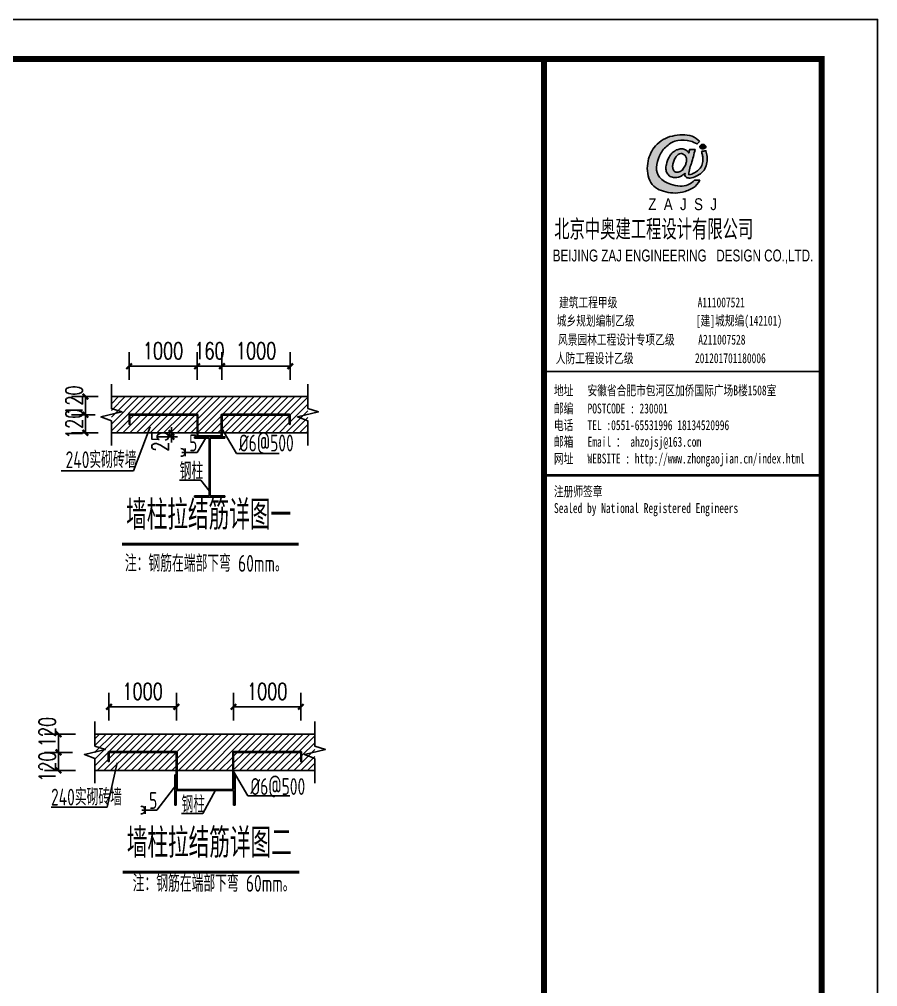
# Model space of a CAD drawing. Extents: x 180850 to 1399066, y 113487 to 334416.
# Drawn here: x 395289 to 425889, y 282483 to 316984 of the extents above; entities that cross this region are included whole.
import ezdxf
from ezdxf.enums import TextEntityAlignment as Align

# ---------------------------------------------------------------- set-up
doc = ezdxf.new("R2010")
doc.units = 0
doc.header["$LTSCALE"] = 1000
for name, color, linetype in [('AXIS', 3, 'Continuous'), ('GZ', 50, 'Continuous'), ('PUB_TITLE', 4, 'Continuous'), ('TEXT', 7, 'Continuous'), ('图签', 3, 'Continuous'), ('填充', 251, 'Continuous'), ('文字', 7, 'Continuous')]:
    doc.layers.add(name, color=color, linetype=linetype)
doc.styles.add('_gyy_title_Arial', font='arial.ttf', dxfattribs={"width": 0.7})
doc.styles.add('_gyy_title_ST', font='', dxfattribs={"width": 0.8})
doc.styles.add('_TCH_DIM_T3', font='SIMPLEX', dxfattribs={"width": 0.705882, "bigfont": 'GBCBIG'})
doc.styles.add('HZ', font='txt.shx', dxfattribs={"width": 0.8, "bigfont": '000hztxt.shx'})
doc.styles.add('TSSD_Norm', font='tssdeng.shx', dxfattribs={"bigfont": 'hztxt.shx'})
doc.styles.get('_gyy_title_ST').set_extended_font_data('SimSun')
doc.dimstyles.new('TCH-200-1', dxfattribs={"dimtxt": 595, "dimasz": 200, "dimexe": 500, "dimexo": 600, "dimgap": 252.5, "dimtad": 1, "dimdec": 0, "dimzin": 0, "dimdsep": 46, "dimtxsty": '_TCH_DIM_T3', "dimblk": 'ARCHTICK', "dimcen": 0.09, "dimclrd": 3, "dimclre": 3, "dimclrt": 7, "dimazin": 2, "dimtfac": 1, "dimtdec": 0, "dimtix": 1, "dimtmove": 2, "dimatfit": 3, "dimfxl": 1, "dimtolj": 1, "dimtzin": 0, "dimarcsym": 0})

# ---------------------------------------------------------------- blocks, each defined once
blk = doc.blocks.new('_ArchTick')
at = {"color": 0, "linetype": 'ByBlock', "const_width": 0.4}
blk.add_lwpolyline([(-0.5, -0.5), (0.5, 0.5)], dxfattribs=at)
blk = doc.blocks.new('*D425')
at = {"layer": 'AXIS', "color": 3, "lineweight": -2, "transparency": 16777216}
for p, q in [((400933, 302234), (400211, 302234)), ((400711, 302234), (400711, 302434)), ((400711, 302095), (400711, 302234)), ((400933, 302095), (400211, 302095)), ((400711, 302095), (400711, 301895))]:
    blk.add_line(p, q, dxfattribs=at)
at = {"layer": 'Defpoints', "color": 0, "transparency": 16777216}
for p in [(400711, 302234), (401533, 302234), (401533, 302095)]:
    blk.add_point(p, dxfattribs=at)
at = {"layer": 'AXIS', "color": 3, "lineweight": -2, "transparency": 16777216, "xscale": 200, "yscale": 200, "zscale": 200}
for p, rotation in [((400711, 302234), 270), ((400711, 302095), 90)]:
    blk.add_blockref('_ArchTick', p, dxfattribs=dict(at, rotation=rotation))
at = {"layer": 'AXIS', "color": 7, "transparency": 16777216, "insert": (400307, 301926), "char_height": 595, "attachment_point": 5, "rotation": 90, "style": '_TCH_DIM_T3'}
blk.add_mtext('\\A1;25', dxfattribs=at)
blk = doc.blocks.new('*D426')
at = {"layer": 'AXIS', "color": 3, "lineweight": -2, "transparency": 16777216}
for p, q in [((399200, 304128), (399200, 305111)), ((401625, 304128), (401625, 305111)), ((399200, 304611), (401625, 304611))]:
    blk.add_line(p, q, dxfattribs=at)
at = {"layer": 'Defpoints', "color": 0, "transparency": 16777216}
for p in [(401625, 304611), (399200, 303528), (401625, 303528)]:
    blk.add_point(p, dxfattribs=at)
at = {"layer": 'AXIS', "color": 3, "lineweight": -2, "transparency": 16777216, "xscale": 200, "yscale": 200, "zscale": 200, "rotation": 180}
blk.add_blockref('_ArchTick', (399200, 304611), dxfattribs=at)
at = {"layer": 'AXIS', "color": 3, "lineweight": -2, "transparency": 16777216, "xscale": 200, "yscale": 200, "zscale": 200}
blk.add_blockref('_ArchTick', (401625, 304611), dxfattribs=at)
at = {"layer": 'AXIS', "color": 7, "transparency": 16777216, "insert": (400412, 305161), "char_height": 595, "attachment_point": 5, "style": '_TCH_DIM_T3'}
blk.add_mtext('\\A1;1000', dxfattribs=at)
blk = doc.blocks.new('*D427')
at = {"layer": 'AXIS', "color": 3, "lineweight": -2, "transparency": 16777216}
for p, q in [((398096, 303528), (397143, 303528)), ((397643, 303528), (397643, 302881)), ((397988, 302881), (397143, 302881))]:
    blk.add_line(p, q, dxfattribs=at)
at = {"layer": 'Defpoints', "color": 0, "transparency": 16777216}
for p in [(398696, 303528), (397643, 302881), (398588, 302881)]:
    blk.add_point(p, dxfattribs=at)
at = {"layer": 'AXIS', "color": 3, "lineweight": -2, "transparency": 16777216, "xscale": 200, "yscale": 200, "zscale": 200}
for p, rotation in [((397643, 303528), 90), ((397643, 302881), 270)]:
    blk.add_blockref('_ArchTick', p, dxfattribs=dict(at, rotation=rotation))
at = {"layer": 'AXIS', "color": 7, "transparency": 16777216, "insert": (397238, 303386), "char_height": 595, "attachment_point": 5, "rotation": 90, "style": '_TCH_DIM_T3'}
blk.add_mtext('\\A1;120', dxfattribs=at)
blk = doc.blocks.new('*D428')
at = {"layer": 'AXIS', "color": 3, "lineweight": -2, "transparency": 16777216}
for p, q in [((397988, 302881), (397143, 302881)), ((397643, 302881), (397643, 302234)), ((398096, 302234), (397143, 302234))]:
    blk.add_line(p, q, dxfattribs=at)
at = {"layer": 'Defpoints', "color": 0, "transparency": 16777216}
for p in [(398588, 302881), (397643, 302234), (398696, 302234)]:
    blk.add_point(p, dxfattribs=at)
at = {"layer": 'AXIS', "color": 3, "lineweight": -2, "transparency": 16777216, "xscale": 200, "yscale": 200, "zscale": 200}
for p, rotation in [((397643, 302881), 90), ((397643, 302234), 270)]:
    blk.add_blockref('_ArchTick', p, dxfattribs=dict(at, rotation=rotation))
at = {"layer": 'AXIS', "color": 7, "transparency": 16777216, "insert": (397238, 302558), "char_height": 595, "attachment_point": 5, "rotation": 90, "style": '_TCH_DIM_T3'}
blk.add_mtext('\\A1;120', dxfattribs=at)
blk = doc.blocks.new('*D406')
at = {"layer": 'AXIS', "color": 3, "lineweight": -2, "transparency": 16777216}
for p, q in [((402514, 304128), (402514, 305111)), ((404946, 304128), (404946, 305111)), ((404946, 304611), (402514, 304611))]:
    blk.add_line(p, q, dxfattribs=at)
at = {"layer": 'Defpoints', "color": 0, "transparency": 16777216}
for p in [(402514, 304611), (402514, 303528), (404946, 303528)]:
    blk.add_point(p, dxfattribs=at)
at = {"layer": 'AXIS', "color": 3, "lineweight": -2, "transparency": 16777216, "xscale": 200, "yscale": 200, "zscale": 200, "rotation": 180}
blk.add_blockref('_ArchTick', (402514, 304611), dxfattribs=at)
at = {"layer": 'AXIS', "color": 3, "lineweight": -2, "transparency": 16777216, "xscale": 200, "yscale": 200, "zscale": 200}
blk.add_blockref('_ArchTick', (404946, 304611), dxfattribs=at)
at = {"layer": 'AXIS', "color": 7, "transparency": 16777216, "insert": (403730, 305161), "char_height": 595, "attachment_point": 5, "style": '_TCH_DIM_T3'}
blk.add_mtext('\\A1;1000', dxfattribs=at)
blk = doc.blocks.new('*D407')
at = {"layer": 'AXIS', "color": 3, "lineweight": -2, "transparency": 16777216}
for p, q in [((401625, 304128), (401625, 305111)), ((402514, 304128), (402514, 305111)), ((401625, 304611), (401425, 304611)), ((402514, 304611), (401625, 304611)), ((402514, 304611), (402714, 304611))]:
    blk.add_line(p, q, dxfattribs=at)
at = {"layer": 'Defpoints', "color": 0, "transparency": 16777216}
for p in [(401625, 304611), (401625, 303528), (402514, 303528)]:
    blk.add_point(p, dxfattribs=at)
at = {"layer": 'AXIS', "color": 3, "lineweight": -2, "transparency": 16777216, "xscale": 200, "yscale": 200, "zscale": 200}
blk.add_blockref('_ArchTick', (401625, 304611), dxfattribs=at)
at = {"layer": 'AXIS', "color": 3, "lineweight": -2, "transparency": 16777216, "xscale": 200, "yscale": 200, "zscale": 200, "rotation": 180}
blk.add_blockref('_ArchTick', (402514, 304611), dxfattribs=at)
at = {"layer": 'AXIS', "color": 7, "transparency": 16777216, "insert": (402069, 305161), "char_height": 595, "attachment_point": 5, "style": '_TCH_DIM_T3'}
blk.add_mtext('\\A1;160', dxfattribs=at)
blk = doc.blocks.new('*D417')
at = {"layer": 'AXIS', "color": 3, "lineweight": -2, "transparency": 16777216}
for p, q in [((402923, 291977), (402923, 292963)), ((405326, 291977), (405326, 292963)), ((405326, 292463), (402923, 292463))]:
    blk.add_line(p, q, dxfattribs=at)
at = {"layer": 'Defpoints', "color": 0, "transparency": 16777216}
for p in [(402923, 292463), (402923, 291377), (405326, 291377)]:
    blk.add_point(p, dxfattribs=at)
at = {"layer": 'AXIS', "color": 3, "lineweight": -2, "transparency": 16777216, "xscale": 200, "yscale": 200, "zscale": 200, "rotation": 180}
blk.add_blockref('_ArchTick', (402923, 292463), dxfattribs=at)
at = {"layer": 'AXIS', "color": 3, "lineweight": -2, "transparency": 16777216, "xscale": 200, "yscale": 200, "zscale": 200}
blk.add_blockref('_ArchTick', (405326, 292463), dxfattribs=at)
at = {"layer": 'AXIS', "color": 7, "transparency": 16777216, "insert": (404125, 293013), "char_height": 595, "attachment_point": 5, "style": '_TCH_DIM_T3'}
blk.add_mtext('\\A1;1000', dxfattribs=at)
blk = doc.blocks.new('*D418')
at = {"layer": 'AXIS', "color": 3, "lineweight": -2, "transparency": 16777216}
for p, q in [((398483, 291977), (398483, 292963)), ((400886, 291977), (400886, 292963)), ((398483, 292463), (400886, 292463))]:
    blk.add_line(p, q, dxfattribs=at)
at = {"layer": 'Defpoints', "color": 0, "transparency": 16777216}
for p in [(400886, 292463), (398483, 291377), (400886, 291377)]:
    blk.add_point(p, dxfattribs=at)
at = {"layer": 'AXIS', "color": 3, "lineweight": -2, "transparency": 16777216, "xscale": 200, "yscale": 200, "zscale": 200, "rotation": 180}
blk.add_blockref('_ArchTick', (398483, 292463), dxfattribs=at)
at = {"layer": 'AXIS', "color": 3, "lineweight": -2, "transparency": 16777216, "xscale": 200, "yscale": 200, "zscale": 200}
blk.add_blockref('_ArchTick', (400886, 292463), dxfattribs=at)
at = {"layer": 'AXIS', "color": 7, "transparency": 16777216, "insert": (399684, 293013), "char_height": 595, "attachment_point": 5, "style": '_TCH_DIM_T3'}
blk.add_mtext('\\A1;1000', dxfattribs=at)
blk = doc.blocks.new('*D419')
at = {"layer": 'AXIS', "color": 3, "lineweight": -2, "transparency": 16777216}
for p, q in [((397187, 290839), (396187, 290839)), ((396687, 290839), (396687, 290193)), ((397295, 290193), (396187, 290193))]:
    blk.add_line(p, q, dxfattribs=at)
at = {"layer": 'Defpoints', "color": 0, "transparency": 16777216}
for p in [(397787, 290839), (396687, 290193), (397895, 290193)]:
    blk.add_point(p, dxfattribs=at)
at = {"layer": 'AXIS', "color": 3, "lineweight": -2, "transparency": 16777216, "xscale": 200, "yscale": 200, "zscale": 200}
for p, rotation in [((396687, 290839), 90), ((396687, 290193), 270)]:
    blk.add_blockref('_ArchTick', p, dxfattribs=dict(at, rotation=rotation))
at = {"layer": 'AXIS', "color": 7, "transparency": 16777216, "insert": (396283, 290331), "char_height": 595, "attachment_point": 5, "rotation": 90, "style": '_TCH_DIM_T3'}
blk.add_mtext('\\A1;120', dxfattribs=at)
blk = doc.blocks.new('*D420')
at = {"layer": 'AXIS', "color": 3, "lineweight": -2, "transparency": 16777216}
for p, q in [((397295, 291486), (396187, 291486)), ((396687, 291486), (396687, 290839)), ((397187, 290839), (396187, 290839))]:
    blk.add_line(p, q, dxfattribs=at)
at = {"layer": 'Defpoints', "color": 0, "transparency": 16777216}
for p in [(397895, 291486), (396687, 290839), (397787, 290839)]:
    blk.add_point(p, dxfattribs=at)
at = {"layer": 'AXIS', "color": 3, "lineweight": -2, "transparency": 16777216, "xscale": 200, "yscale": 200, "zscale": 200}
for p, rotation in [((396687, 291486), 90), ((396687, 290839), 270)]:
    blk.add_blockref('_ArchTick', p, dxfattribs=dict(at, rotation=rotation))
at = {"layer": 'AXIS', "color": 7, "transparency": 16777216, "insert": (396283, 291565), "char_height": 595, "attachment_point": 5, "rotation": 90, "style": '_TCH_DIM_T3'}
blk.add_mtext('\\A1;120', dxfattribs=at)
blk = doc.blocks.new('dd')
at = {"layer": '图签'}
h = blk.add_hatch(color=5, dxfattribs=at)
h.set_gradient(color1=(0, 0, 255), color2=(36, 36, 255), one_color=1, tint=0.57)
h.paths.add_polyline_path([(452, 1270, -0.093206), (531, 1562, -0.136321), (716, 1807, -0.161039), (988, 1948, -0.108591), (1307, 1935, -0.049497), (1479, 1861, 0.062627), (1539, 1932, 0.094388), (1351, 2056, 0.136326), (854, 2062, 0.161722), (430, 1810, 0.133661), (243, 1435, 0.158414), (286, 937, 0.22517), (632, 669, 0.138663), (1107, 646, 0.074676), (1375, 753, 0.125344), (1543, 944, 0.006312), (1413, 948, -0.090385), (1244, 833, -0.096745), (1053, 797, -0.073845), (803, 850, -0.140868), (530, 1020, -0.160753)])
h = blk.add_hatch(color=5, dxfattribs=at)
h.set_gradient(color1=(0, 0, 255), color2=(36, 36, 255), one_color=1, tint=0.57)
h.paths.add_polyline_path([(1306, 1289, 0.011169), (1334, 1370, 0.005807), (1431, 1724, 0.01105), (1292, 1724, 0.016796), (1267, 1634, 0.125943), (1203, 1704, 0.083806), (1120, 1739, 0.082879), (1047, 1739, -0.008503), (952, 1710, 0.060057), (844, 1628, 0.086078), (774, 1532, 0.099424), (705, 1347, 0.12153), (690, 1225, 0.102644), (719, 1122, 0.056648), (797, 1042, 0.092914), (913, 1013, 0.194578), (1098, 1064, -0.002562), (1175, 1122, 0.064354), (1167, 1068, 0.172385), (1207, 1017, 0.105458), (1300, 1002, 0.086567), (1454, 1046, 0.047674), (1592, 1136, 0.166359), (1692, 1274, 0.096748), (1728, 1431, 0.03151), (1728, 1548, 0.041815), (1700, 1691, 0.007654), (1588, 1673, -0.009919), (1610, 1585, -0.068269), (1624, 1482, -0.105336), (1605, 1352, -0.14652), (1528, 1223, -0.070486), (1434, 1151, -0.077937), (1341, 1103, -0.127098), (1272, 1084, -0.114215), (1267, 1129, -0.007609)])
h.paths.add_polyline_path([(865, 1245, -0.099994), (863, 1328, -0.050974), (888, 1427, -0.120527), (938, 1529, -0.043888), (1002, 1595, -0.08446), (1063, 1619, -0.147309), (1127, 1607, -0.037474), (1177, 1572, -0.06931), (1209, 1507, -0.067662), (1213, 1431, -0.02676), (1211, 1413, 0.017209), (1183, 1329, -0.048815), (1120, 1223, -0.139096), (1046, 1163, -0.097991), (944, 1153, -0.085394), (909, 1169, -0.149141)], flags=16)
h = blk.add_hatch(color=1, dxfattribs=at)
h.set_gradient(color1=(255, 0, 0), color2=(255, 0, 0), tint=0.57)
h.paths.add_polyline_path([(1557, 1818, 0.386553), (1564, 1757, 0.170676), (1604, 1736, 0.082224), (1657, 1743, 0.087509), (1686, 1766, 0.264235), (1694, 1804, 0.244333), (1636, 1850, 0.30271)])
blk.add_lwpolyline([(1539, 1932, 0.094388), (1351, 2056, 0.136326), (854, 2062, 0.161722), (430, 1810, 0.133661), (243, 1435, 0.158414), (286, 937, 0.22517), (632, 669, 0.138663), (1107, 646, 0.074676), (1375, 753, 0.125344), (1543, 944, 0.006312), (1413, 948, -0.090385), (1244, 833, -0.096745), (1053, 797, -0.073845), (803, 850, -0.140868), (530, 1020, -0.160753), (452, 1270, -0.093206), (531, 1562, -0.136321), (716, 1807, -0.161039), (988, 1948, -0.108591), (1307, 1935, -0.049497), (1479, 1861, 0.062627)], format="xyb", close=True, dxfattribs=at)
for points in [[(1431, 1724, 0.011041), (1292, 1724, 0.016796), (1267, 1634, 0.125943), (1203, 1704, 0.083806), (1120, 1739, 0.082879), (1047, 1739, -0.008503), (952, 1710, 0.060057), (844, 1628, 0.086078), (774, 1532, 0.099424), (705, 1347, 0.12153), (690, 1225, 0.102644), (719, 1122, 0.056648), (797, 1042, 0.092914), (913, 1013, 0.194578), (1098, 1064, -0.002562), (1175, 1122, 0.064354), (1167, 1068, 0.172385), (1207, 1017, 0.105458), (1300, 1002, 0.086567), (1454, 1046, 0.047674), (1592, 1136, 0.166359), (1692, 1274, 0.096748), (1728, 1431, 0.03151), (1728, 1548, 0.041815), (1700, 1691, 0.007654), (1588, 1673, -0.009919), (1610, 1585, -0.068269), (1624, 1482, -0.105336), (1605, 1352, -0.14652), (1528, 1223, -0.070486), (1434, 1151, -0.077937), (1341, 1103, -0.127098), (1272, 1084, -0.114215), (1267, 1129, -0.007609), (1306, 1289, 0.011169), (1334, 1370, 0.005782), (1430, 1722, 0.069025)], [(1694, 1804, 0.243958), (1636, 1850, 0.303117), (1557, 1818, 0.386553), (1564, 1757, 0.170676), (1604, 1736, 0.082224), (1657, 1743, 0.087509), (1686, 1766, 0.264235), (1694, 1804, -7.823139)], [(1213, 1431, 0.067662), (1209, 1507, 0.06931), (1177, 1572, 0.037474), (1127, 1607, 0.147309), (1063, 1619, 0.08446), (1002, 1595, 0.043888), (938, 1529, 0.120527), (888, 1427, 0.050974), (863, 1328, 0.099994), (865, 1245, 0.149141), (909, 1169, 0.085394), (944, 1153, 0.097991), (1046, 1163, 0.139096), (1120, 1223, 0.048815), (1183, 1329, -0.017209), (1211, 1413, 0.02676), (1213, 1431, 0.441273)]]:
    blk.add_lwpolyline(points, format="xyb", dxfattribs=at)
at = {"insert": (246, 492), "char_height": 300, "width": 8000, "attachment_point": 1, "style": 'HZ'}
blk.add_mtext('{\\fArial|b0|i0|c0|p32;Z  A  J  S  J}', dxfattribs=at)

msp = doc.modelspace()

# ---------------------------------------------------------------- hatches: boundary and pattern name
at = {"layer": '填充', "ltscale": 100}
h = msp.add_hatch(dxfattribs=at)
h.set_pattern_fill('ANSI31', color=256, scale=107.773627, style=0)
h.set_pattern_definition([(45, (66665.3, -309060.83), (-120.979347, 120.979347), [])])
edge = h.paths.add_edge_path()
edge.add_line((398569.52, 303527.71), (405574.81, 303527.71))
edge.add_line((405574.81, 303527.71), (405574.81, 302944.18))
edge.add_line((405574.81, 302944.18), (405639.47, 302944.18))
edge.add_line((405639.47, 302944.18), (405510.14, 302890.3))
edge.add_line((405510.14, 302890.3), (405574.81, 302890.3))
edge.add_line((405574.81, 302890.3), (405574.81, 302234.43))
edge.add_line((405574.81, 302234.43), (402519.43, 302234.43))
edge.add_line((402519.43, 302234.43), (402519.43, 302837.96))
edge.add_arc((402546.37, 302837.96), 26.94, 90, 180, ccw=False)
edge.add_line((402546.37, 302864.9), (404885.06, 302864.9))
edge.add_arc((404885.06, 302837.96), 26.94, 0, 90, ccw=False)
edge.add_line((404912, 302837.96), (404912, 302541.58))
edge.add_spline(control_points=[(404912, 302541.58), (404915.73, 302538.13), (404923.84, 302530.63), (404930.73, 302550.79), (404939.93, 302544.56), (404944.33, 302541.58)], knot_values=[0, 0, 0, 0, 11.14272373, 24.20817655, 36.21689689, 36.21689689, 36.21689689, 36.21689689], degree=3, periodic=0)
edge.add_spline(control_points=[(404928.17, 302541.58), (404930.56, 302539.93), (404935.8, 302536.3), (404941.33, 302539.72), (404944.33, 302541.58)], knot_values=[0, 0, 0, 0, 1.48940315, 3.27118704, 3.27118704, 3.27118704, 3.27118704], degree=3, periodic=0)
edge.add_line((404944.33, 302534.44), (404944.33, 302870.29))
edge.add_arc((404917.39, 302870.29), 26.94, 0, 90)
edge.add_line((404917.39, 302897.23), (402514.04, 302897.23))
edge.add_arc((402514.04, 302870.29), 26.94, 90, 180)
edge.add_line((402487.09, 302870.29), (402487.09, 302234.43))
edge.add_line((402487.09, 302234.43), (401657.24, 302234.43))
edge.add_line((401657.24, 302234.43), (401657.24, 302870.29))
edge.add_arc((401630.29, 302870.29), 26.94, 0, 90)
edge.add_line((401630.29, 302897.23), (399226.94, 302897.23))
edge.add_arc((399226.94, 302870.29), 26.94, 90, 180)
edge.add_line((399200, 302870.29), (399200, 302534.44))
edge.add_spline(control_points=[(399216.16, 302541.58), (399213.78, 302539.93), (399208.53, 302536.3), (399203.01, 302539.72), (399200, 302541.58)], knot_values=[0, 0, 0, 0, 1.48940315, 3.27118704, 3.27118704, 3.27118704, 3.27118704], degree=3, periodic=0)
edge.add_spline(control_points=[(399200, 302541.58), (399204.4, 302544.56), (399213.61, 302550.79), (399220.49, 302530.63), (399228.6, 302538.13), (399232.33, 302541.58)], knot_values=[0, 0, 0, 0, 2.40174407, 5.01483463, 7.24337938, 7.24337938, 7.24337938, 7.24337938], degree=3, periodic=0)
edge.add_line((399232.33, 302541.58), (399232.33, 302837.96))
edge.add_arc((399259.27, 302837.96), 26.94, 90, 180, ccw=False)
edge.add_line((399259.27, 302864.9), (401597.96, 302864.9))
edge.add_arc((401597.96, 302837.96), 26.94, 0, 90, ccw=False)
edge.add_line((401624.91, 302837.96), (401624.91, 302234.43))
edge.add_line((401624.91, 302234.43), (398569.52, 302234.43))
edge.add_line((398569.52, 302234.43), (398569.52, 302890.3))
edge.add_line((398569.52, 302890.3), (398634.19, 302890.3))
edge.add_line((398634.19, 302890.3), (398504.86, 302944.18))
edge.add_line((398504.86, 302944.18), (398569.52, 302944.18))
edge.add_line((398569.52, 302944.18), (398569.52, 303527.71))
h = msp.add_hatch(dxfattribs=at)
h.set_pattern_fill('ANSI31', color=256, scale=107.773627, style=0)
h.set_pattern_definition([(45, (39414.43, -321542.21), (-120.979347, 120.979347), [])])
edge = h.paths.add_edge_path()
edge.add_line((405823.84, 291486.03), (405823.84, 290902.51))
edge.add_line((405823.84, 290902.51), (405888.5, 290902.51))
edge.add_line((405888.5, 290902.51), (405759.17, 290848.62))
edge.add_line((405759.17, 290848.62), (405823.84, 290848.62))
edge.add_line((405823.84, 290848.62), (405823.84, 290192.75))
edge.add_line((405823.84, 290192.75), (402994.96, 290192.75))
edge.add_line((402994.96, 290192.75), (402928.46, 290304.31))
edge.add_line((402928.46, 290304.31), (402928.46, 290796.28))
edge.add_arc((402955.4, 290796.28), 26.94, 90, 180, ccw=False)
edge.add_line((402955.4, 290823.22), (405294.09, 290823.22))
edge.add_arc((405294.09, 290796.28), 26.94, 0, 90, ccw=False)
edge.add_line((405321.03, 290796.28), (405321.03, 290499.9))
edge.add_spline(control_points=[(405321.03, 290499.9), (405324.77, 290496.45), (405332.87, 290488.95), (405339.76, 290509.11), (405348.96, 290502.88), (405353.37, 290499.9)], knot_values=[0, 0, 0, 0, 11.14272373, 24.20817655, 36.21689689, 36.21689689, 36.21689689, 36.21689689], degree=3, periodic=0)
edge.add_spline(control_points=[(405337.2, 290499.9), (405339.59, 290498.25), (405344.84, 290494.62), (405350.36, 290498.04), (405353.37, 290499.9)], knot_values=[0, 0, 0, 0, 7.44701573, 16.35593522, 16.35593522, 16.35593522, 16.35593522], degree=3, periodic=0)
edge.add_line((405353.37, 290492.76), (405353.37, 290828.61))
edge.add_arc((405326.42, 290828.61), 26.94, 360, 450)
edge.add_line((405326.42, 290855.56), (402923.07, 290855.56))
edge.add_arc((402923.07, 290828.61), 26.94, 90, 180)
edge.add_line((402896.13, 290828.61), (402896.13, 290192.75))
edge.add_line((402896.13, 290192.75), (400913.09, 290192.75))
edge.add_line((400913.09, 290192.75), (400913.09, 290828.61))
edge.add_arc((400886.15, 290828.61), 26.94, 0, 90)
edge.add_line((400886.15, 290855.56), (398482.8, 290855.56))
edge.add_arc((398482.8, 290828.61), 26.94, 90, 180)
edge.add_line((398455.85, 290828.61), (398455.85, 290492.76))
edge.add_spline(control_points=[(398472.02, 290499.9), (398469.63, 290498.25), (398464.38, 290494.62), (398458.86, 290498.04), (398455.85, 290499.9)], knot_values=[0, 0, 0, 0, 7.44701573, 16.35593522, 16.35593522, 16.35593522, 16.35593522], degree=3, periodic=0)
edge.add_spline(control_points=[(398455.85, 290499.9), (398460.26, 290502.88), (398469.46, 290509.11), (398476.35, 290488.95), (398484.46, 290496.45), (398488.19, 290499.9)], knot_values=[0, 0, 0, 0, 12.00872034, 25.07417316, 36.21689689, 36.21689689, 36.21689689, 36.21689689], degree=3, periodic=0)
edge.add_line((398488.19, 290499.9), (398488.19, 290796.28))
edge.add_arc((398515.13, 290796.28), 26.94, 90, 180, ccw=False)
edge.add_line((398515.13, 290823.22), (400853.82, 290823.22))
edge.add_arc((400853.82, 290796.28), 26.94, 0, 90, ccw=False)
edge.add_line((400880.76, 290796.28), (400880.76, 290192.75))
edge.add_line((400880.76, 290192.75), (397985.39, 290192.75))
edge.add_line((397985.39, 290192.75), (397985.39, 290848.62))
edge.add_line((397985.39, 290848.62), (398050.05, 290848.62))
edge.add_line((398050.05, 290848.62), (397920.72, 290902.51))
edge.add_line((397920.72, 290902.51), (397985.39, 290902.51))
edge.add_line((397985.39, 290902.51), (397985.39, 291486.03))
edge.add_line((397985.39, 291486.03), (405823.84, 291486.03))

# ---------------------------------------------------------------- linework, layer by layer
at = {"linetype": 'ByBlock'}
for p, q in [((398569.52, 303527.71), (405574.81, 303527.71)), ((398569.52, 302234.43), (405574.81, 302234.43)), ((397985.39, 291486.03), (405823.84, 291486.03)), ((397985.39, 290192.75), (405823.84, 290192.75))]:
    msp.add_line(p, q, dxfattribs=at)
msp.add_line((401345.42, 303527.71), (402798.92, 303527.71))
at = {"color": 6, "ltscale": 10}
for p, q in [((399200, 302541.58), (399200, 302870.29)), ((399226.94, 302897.23), (401630.29, 302897.23)), ((399232.33, 302541.58), (399232.33, 302837.96)), ((399259.27, 302864.9), (401597.96, 302864.9)), ((401624.91, 302094.71), (401624.91, 302837.96)), ((401657.24, 302132.44), (401657.24, 302870.29)), ((402487.09, 302132.44), (402487.09, 302870.29)), ((402514.04, 302897.23), (404917.39, 302897.23)), ((402519.43, 302094.71), (402519.43, 302837.96)), ((402546.37, 302864.9), (404885.06, 302864.9)), ((404913.73, 302541.53), (404913.73, 302837.9)), ((404946.06, 302541.53), (404946.06, 302870.24)), ((401662.63, 302127.05), (402481.71, 302127.05)), ((400886.15, 290865.61), (398482.8, 290865.61)), ((402923.07, 290865.61), (405326.42, 290865.61)), ((398455.85, 290509.96), (398455.85, 290838.67)), ((398488.19, 290509.96), (398488.19, 290818.28)), ((400853.82, 290833.28), (398503.19, 290833.28)), ((400880.76, 290035.93), (400880.76, 290806.34)), ((400913.09, 289550.95), (400913.09, 290838.67)), ((402896.13, 289550.95), (402896.13, 290838.67)), ((402928.46, 290035.93), (402928.46, 290806.34)), ((402955.4, 290833.28), (405294.09, 290833.28)), ((405321.03, 290509.96), (405321.03, 290806.34)), ((405353.37, 290509.96), (405353.37, 290838.67))]:
    msp.add_line(p, q, dxfattribs=at)
at = {"linetype": 'ByBlock'}
for points in [[(398569.52, 303977.71), (398569.52, 303527.71), (398569.52, 303103.07), (398944.52, 302983.07), (398195.46, 302805.59), (398569.52, 302659.07), (398569.52, 302234.43), (398569.52, 301784.43)], [(405574.81, 303977.71), (405574.81, 303527.71), (405574.81, 303103.07), (405949.81, 302983.07), (405200.75, 302805.59), (405574.81, 302659.07), (405574.81, 302234.43), (405574.81, 301784.43)], [(397985.39, 291936.03), (397985.39, 291486.03), (397985.39, 291061.39), (398360.39, 290941.39), (397611.32, 290763.92), (397985.39, 290617.39), (397985.39, 290192.75), (397985.39, 289742.75)], [(405823.84, 291936.03), (405823.84, 291486.03), (405823.84, 291061.39), (406198.84, 290941.39), (405449.78, 290763.92), (405823.84, 290617.39), (405823.84, 290192.75), (405823.84, 289742.75)]]:
    msp.add_lwpolyline(points, dxfattribs=at)
at = {"color": 3, "const_width": 117.6, "elevation": -10360.35}
for points in [[(398951.93, 298265.5), (405245.44, 298265.5)], [(398975.93, 286566.13), (405269.45, 286566.13)]]:
    msp.add_lwpolyline(points, dxfattribs=at)
at = {"color": 6, "ltscale": 10}
for centre, radius, start, end in [((399226.94, 302870.29), 26.94, 90, 180), ((399259.27, 302837.96), 26.94, 90, 180), ((401597.96, 302837.96), 26.94, 0, 90), ((401630.29, 302870.29), 26.94, 0, 90), ((402514.04, 302870.29), 26.94, 90, 180), ((402546.37, 302837.96), 26.94, 90, 180), ((404886.79, 302837.9), 26.94, 0, 90), ((404919.12, 302870.24), 26.94, 0, 90), ((401662.63, 302132.44), 5.39, 180, 270), ((402481.71, 302132.44), 5.39, 270, 0), ((398482.8, 290838.67), 26.94, 90, 180), ((400886.15, 290838.67), 26.94, 0, 90), ((402923.07, 290838.67), 26.94, 90, 180), ((405326.42, 290838.67), 26.94, 0, 90), ((398503.19, 290818.28), 15, 90, 180), ((400853.82, 290806.34), 26.94, 0, 90), ((402955.4, 290806.34), 26.94, 90, 180), ((405294.09, 290806.34), 26.94, 0, 90)]:
    msp.add_arc(centre, radius, start, end, dxfattribs=at)
for points in [[(399200, 302541.58), (399212.2, 302545.89), (399221.88, 302535.67), (399232.33, 302541.58)], [(399200, 302541.58), (399208.94, 302538.08), (399216.16, 302541.58)], [(404946.06, 302541.53), (404933.86, 302545.84), (404924.18, 302535.61), (404913.73, 302541.53)], [(404946.06, 302541.53), (404937.12, 302538.03), (404929.9, 302541.53)], [(398455.85, 290509.96), (398468.06, 290514.28), (398477.74, 290504.05), (398488.19, 290509.96)], [(398455.85, 290509.96), (398464.8, 290506.47), (398472.02, 290509.96)], [(405353.37, 290509.96), (405341.16, 290514.28), (405331.49, 290504.05), (405321.03, 290509.96)], [(405353.37, 290509.96), (405344.42, 290506.47), (405337.2, 290509.96)], [(400880.76, 289550.95), (400892.96, 289555.26), (400902.64, 289545.04), (400913.09, 289550.95)], [(400880.76, 289550.95), (400889.7, 289547.45), (400896.93, 289550.95)], [(402928.46, 289550.95), (402916.26, 289555.26), (402906.58, 289545.04), (402896.13, 289550.95)], [(402928.46, 289550.95), (402919.52, 289547.45), (402912.29, 289550.95)]]:
    msp.add_spline(points, degree=3, dxfattribs=at)
at = {"layer": 'AXIS'}
for p, q in [((399950.2, 302453.14), (399362.84, 300882.83)), ((402507.87, 302385.2), (403034.81, 301501.18)), ((401972.49, 302119.71), (401624.18, 301537.27)), ((401200.95, 301402.55), (401200.95, 301671.98)), ((401624.18, 301537.27), (401080.72, 301537.27)), ((403034.81, 301501.18), (404548.32, 301501.18)), ((399362.84, 300882.83), (396775.46, 300882.83)), ((401762.62, 300546.8), (401002.72, 300546.8)), ((402071.13, 300159.46), (401762.62, 300546.8)), ((398781.27, 290466.41), (398417.81, 288878.69)), ((402909.88, 290178.66), (403436.82, 289294.63)), ((400906.3, 289702.23), (400196.58, 288780.56)), ((402285.22, 289488.98), (401830.73, 288655.03)), ((403436.82, 289294.63), (404931.28, 289294.63)), ((398417.81, 288878.69), (396424.85, 288878.69)), ((400196.58, 288780.56), (399653.11, 288780.56)), ((399773.34, 288645.84), (399773.34, 288915.28)), ((401830.73, 288655.03), (401070.83, 288655.03))]:
    msp.add_line(p, q, dxfattribs=at)
for centre in [(401065.42, 301537.27), (399637.82, 288780.56)]:
    msp.add_arc(centre, 135.52, 263.747899, 96.252101, dxfattribs=at)
at = {"layer": 'GZ', "ltscale": 100}
for p, q in [((402611.03, 302094.71), (401533.3, 302094.71)), ((401533.3, 302094.71), (401533.3, 302040.83)), ((402056, 302040.83), (401533.3, 302040.83)), ((402056, 302040.83), (402056, 299993.13)), ((402088.33, 302040.83), (402088.33, 299993.13)), ((402611.03, 302040.83), (402088.33, 302040.83)), ((402611.03, 302094.71), (402611.03, 302040.83)), ((402056, 299993.13), (401533.3, 299993.13)), ((401533.3, 299993.13), (401533.3, 299939.24)), ((402611.03, 299939.24), (401533.3, 299939.24)), ((402611.03, 299993.13), (402088.33, 299993.13)), ((402611.03, 299993.13), (402611.03, 299939.24)), ((400826.87, 290035.93), (400880.76, 290035.93)), ((400826.87, 290035.93), (400826.87, 288958.19)), ((400880.76, 290035.93), (400880.76, 289513.23)), ((402928.46, 290035.93), (402982.35, 290035.93)), ((402928.46, 290035.93), (402928.46, 289513.23)), ((402982.35, 290035.93), (402982.35, 288958.19)), ((400880.76, 289513.23), (402928.46, 289513.23)), ((402928.46, 289480.9), (400880.76, 289480.9)), ((400880.76, 289480.9), (400880.76, 288958.19)), ((402928.46, 289480.9), (402928.46, 288958.19)), ((400826.87, 288958.19), (400880.76, 288958.19)), ((402928.46, 288958.19), (402982.35, 288958.19))]:
    msp.add_line(p, q, dxfattribs=at)
at = {"layer": 'PUB_TITLE'}
msp.add_line((413990.5, 304424.06), (423889.48, 304424.06), dxfattribs=at)
msp.add_lwpolyline([(307089.48, 232984.16), (425889.48, 232984.16), (425889.48, 316984.16), (307089.48, 316984.16)], close=True, dxfattribs=at)
at = {"layer": 'PUB_TITLE', "const_width": 212.12}
for points in [[(309909.8, 234398.34), (309909.8, 315569.98), (423889.48, 315569.98), (423889.48, 234398.34)], [(413990.5, 315569.98), (423889.48, 315569.98), (423889.48, 234398.34), (413990.5, 234398.34)]]:
    msp.add_lwpolyline(points, close=True, dxfattribs=at)
at = {"layer": 'PUB_TITLE', "const_width": 98.99}
msp.add_lwpolyline([(413990.5, 300718.41), (423889.48, 300718.41)], dxfattribs=at)

# ---------------------------------------------------------------- block references
at = {"layer": '图签', "xscale": 1.414139999943435, "yscale": 1.414139999943435, "zscale": 1.414139999943435}
msp.add_blockref('dd', (417364.07, 309907.24), dxfattribs=at)

# ---------------------------------------------------------------- texts
at = {"color": 1, "insert": (414358.7, 309846.28), "char_height": 718.1993, "width": 9393.6358, "attachment_point": 1, "style": 'HZ'}
msp.add_mtext('北京中奥建工程设计有限公司', dxfattribs=at)
at = {"layer": 'PUB_TITLE', "width": 0.7}
for s, height, style, p in [('BEIJING ZAJ ENGINEERING   DESIGN CO.,LTD.', 424.2416, '_gyy_title_Arial', (418951.59, 308349.06)), ('建筑工程甲级                 A111007521             ', 353.5346, '_gyy_title_ST', (418937.37, 306710.73)), ('城乡规划编制乙级             [建]城规编(142101)', 353.5346, '_gyy_title_ST', (418465.29, 306062.11)), ('风景园林工程设计专项乙级     A211007528           ', 353.5346, '_gyy_title_ST', (418761.39, 305383.92)), ('人防工程设计乙级             201201701180006', 353.5346, '_gyy_title_ST', (418158.5, 304722.3))]:
    msp.add_text(s, height=height, dxfattribs=dict(at, style=style)).set_placement(p, align=Align.CENTER)
at = {"layer": 'PUB_TITLE', "style": '_gyy_title_ST', "width": 0.7}
for s, height, p in [('地址   安徽省合肥市包河区加侨国际广场B楼1508室', 353.5346, (414348.33, 303573.72)), ('邮编   POSTCODE : 230001', 353.5346, (414348.33, 302927.96)), ('电话   TEL :0551-65531996 18134520996', 353.5346, (414348.33, 302334.02)), ('邮箱   Email ： ahzojsj@163.com', 353.5346, (414348.33, 301740.09)), ('网址   WEBSITE : http://www.zhongaojian.cn/index.html', 353.5346, (414348.33, 301142.65)), ('注册师签章', 353.535, (414348.33, 299968.92)), ('Sealed by National Registered Engineers', 353.5346, (414350.25, 299374.98))]:
    msp.add_text(s, height=height, dxfattribs=at).set_placement(p)
at = {"layer": 'TEXT', "style": 'TSSD_Norm', "width": 0.7}
for s, p in [('%%c6@500', (403117.8, 301573.27)), ('5', (401342.36, 301577.24)), ('240实砌砖墙', (396937.7, 300977.07)), ('注：钢筋在端部下弯 60mm。', (399051.54, 297280.1, -3108.11)), ('%%c6@500', (403527.37, 289319.42)), ('240实砌砖墙', (396417.98, 288943.16)), ('5', (399914.75, 288820.53)), ('钢柱', (401071.35, 288685.91)), ('注：钢筋在端部下弯 60mm。', (399330.44, 285866.82, -3108.11))]:
    msp.add_text(s, height=600, dxfattribs=at).set_placement(p)
at = {"layer": 'TEXT', "linetype": 'ByBlock', "style": 'TSSD_Norm', "width": 0.7}
for s, p in [('墙柱拉结筋详图一', (399095.79, 298467.23, -10360.35)), ('墙柱拉结筋详图二', (399119.79, 286767.87, -10360.35))]:
    msp.add_text(s, height=1050, dxfattribs=at).set_placement(p, align=Align.BOTTOM_LEFT)
at = {"layer": '文字', "style": 'TSSD_Norm', "width": 0.7}
msp.add_text('钢柱', height=600, dxfattribs=at).set_placement((401003.31, 300577.69))

# ---------------------------------------------------------------- dimensions: what is measured, and where the dimension line sits
at = {"layer": 'AXIS'}
for base, p1, p2, text, picture, middle in [((401624.91, 304610.61, -10360.35), (399200, 303527.71, -10360.35), (401624.91, 303527.71, -10360.35), '1000', '*D426', (400412.45, 305160.61, -10360.35)), ((401624.91, 304610.61, -10360.35), (402514.04, 303527.71, -10360.35), (401624.91, 303527.71, -10360.35), '160', '*D407', (402069.47, 305160.61, -10360.35)), ((402514.04, 304610.61, -10360.35), (404946.06, 303527.71, -10360.35), (402514.04, 303527.71, -10360.35), '1000', '*D406', (403730.05, 305160.61, -10360.35)), ((400886.15, 292463.36, -10360.35), (398482.8, 291376.86, -10360.35), (400886.15, 291376.86, -10360.35), '1000', '*D418', (399684.47, 293013.36, -10360.35)), ((402923.07, 292463.36, -10360.35), (405326.42, 291376.86, -10360.35), (402923.07, 291376.86, -10360.35), '1000', '*D417', (404124.75, 293013.36, -10360.35))]:
    dim = msp.add_linear_dim(base=base, p1=p1, p2=p2, text=text, dimstyle='TCH-200-1', dxfattribs=at)
    dim.commit()
    dim.dimension.update_dxf_attribs({"geometry": picture, "text_midpoint": middle})
for base, p1, p2, angle, text, picture, middle in [((397642.96, 302881.07, -10360.35), (398695.84, 303527.71, -10360.35), (398588.07, 302881.07, -10360.35), 270, '120', '*D427', (397238.37, 303386.2, -10360.35)), ((397642.96, 302234.43, -10360.35), (398588.07, 302881.07, -10360.35), (398695.84, 302234.43, -10360.35), 270, '120', '*D428', (397238.37, 302557.75, -10360.35)), ((400711.09, 302234.43, -10360.35), (401533.3, 302094.71, -10360.35), (401533.3, 302234.43, -10360.35), 90, '25', '*D425', (400306.5, 301925.79, -10360.35)), ((396687.32, 290839.39, -10360.35), (397895.11, 291486.03, -10360.35), (397787.34, 290839.39, -10360.35), 270, '120', '*D420', (396282.73, 291564.68, -10360.35)), ((396687.32, 290192.75, -10360.35), (397787.34, 290839.39, -10360.35), (397895.11, 290192.75, -10360.35), 270, '120', '*D419', (396282.73, 290330.84, -10360.35))]:
    dim = msp.add_linear_dim(base=base, p1=p1, p2=p2, angle=angle, text=text, dimstyle='TCH-200-1', dxfattribs=at)
    dim.commit()
    dim.dimension.update_dxf_attribs({"geometry": picture, "text_midpoint": middle, "dimtype": 160})

doc.saveas('drawing.dxf')
